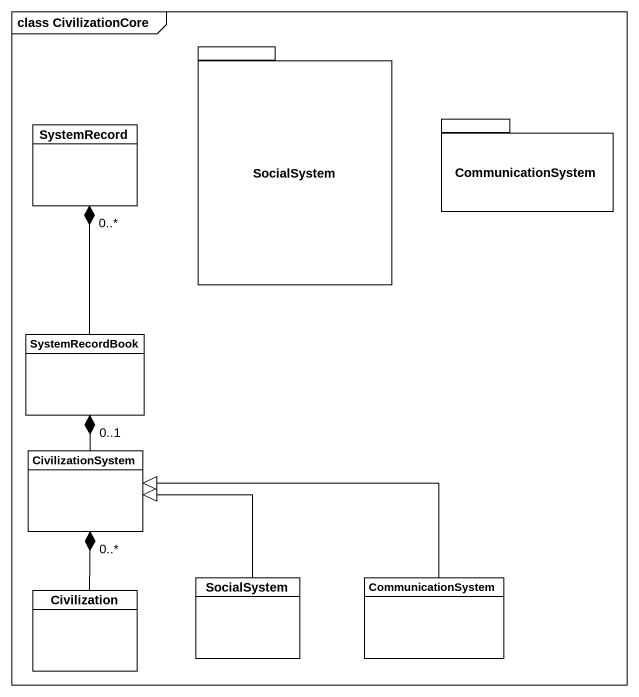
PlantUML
@startuml
mainframe class CivilizationCore
hide circle
hide empty members
package SocialSystem {
}
class SystemRecord
package CommunicationSystem {
}
class SystemRecordBook
class CivilizationSystem
class Civilization
class "SocialSystem" as SocialSystem_2
class "CommunicationSystem" as CommunicationSystem_2
SystemRecordBook -up-* "0..*" SystemRecord
CivilizationSystem -up-* "0..1" SystemRecordBook
Civilization -up-* "0..*" CivilizationSystem
SocialSystem_2 -up-|> CivilizationSystem
CommunicationSystem_2 -left-|> CivilizationSystem
@enduml
